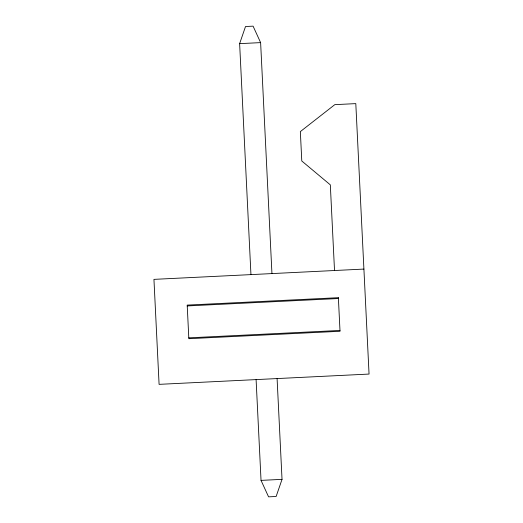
<?xml version="1.0" encoding="UTF-8"?>
<svg xmlns="http://www.w3.org/2000/svg" width="523" height="523" viewBox="0 0 523 523"><rect width="100%" height="100%" fill="white"/><g stroke="black" fill="none" stroke-linecap="round" stroke-linejoin="round"><path stroke-width="0.78" d="M250.948 274.614L239.632 43.644L245.522 26.523L253.086 26.15L260.624 42.618L271.947 273.581M277.098 378.678L282.028 479.356L276.137 496.477L268.574 496.85L261.036 480.382L256.1 379.711M239.632 43.644L260.624 42.618M363.91 269.077L153.945 279.367L159.09 384.353L369.055 374.063L355.803 103.619L334.805 104.652L300.346 131.593L301.784 160.992L330.32 184.848L334.517 270.515M187.234 305.935L338.414 298.528M188.803 337.851L339.976 330.444M261.036 480.382L282.028 479.356M338.374 297.692L187.195 305.099L188.842 338.695L340.022 331.281L338.374 297.692"/></g></svg>
